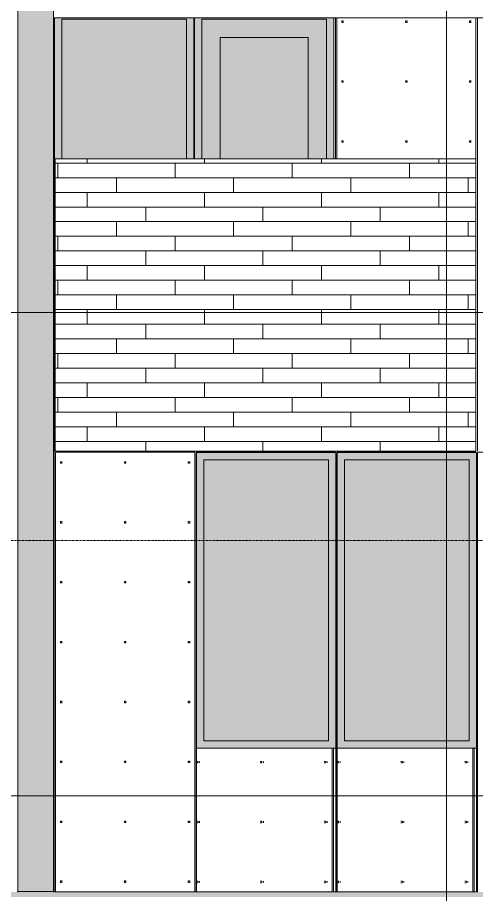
# Model space of a CAD drawing. Header units: inches. Extents: x 1750 to 7619, y -360 to 620.
# Drawn here: x 6106.3 to 6231.6, y 109.1 to 348.5 of the extents above; entities that cross this region are included whole.
import ezdxf

# ---------------------------------------------------------------- set-up
doc = ezdxf.new("R2010")
doc.units = ezdxf.units.IN
doc.header["$MEASUREMENT"] = 0
doc.linetypes.add('Aligning Line 1_8_', pattern=[0.25, 0.125, -0.125])
doc.linetypes.add('Grid Line 1_2_', pattern=[0.875, 0.5, -0.125, 0.125, -0.125])
for name, color, linetype, lineweight in [('0-4', 10, 'Continuous', 5), ('A-CLNG', 13, 'Continuous', 13), ('A-CLNG-1', 13, 'Continuous', 5), ('A-FLOR-LEVL-1', 51, 'Grid Line 1_2_', 9), ('A-GENM', 5, 'Continuous', 9), ('A-GLAZ', 151, 'Continuous', 13), ('A-GLAZ-1', 251, 'Continuous', 9), ('A-WALL', 113, 'Continuous', 13), ('A-WALL-PATT-1', 251, 'Continuous', 9), ('G-ANNO-SYMB', 111, 'Aligning Line 1_8_', 9), ('G-ANNO-SYMB-3', 111, 'Continuous', 9)]:
    doc.layers.add(name, color=color, linetype=linetype, lineweight=lineweight)
pattern_1 = [(0, (6229.3337, 268.8), (0, 4), []), (90, (6229.334, 268.8), (-8, 8), [4, -28]), (90, (6245.334, 272.8), (-8, 8), [4, -28])]

# ---------------------------------------------------------------- blocks, each defined once
blk = doc.blocks.new('CTR - 2nd Phase_rvt-2-BUILDING ELEVATION - NORTH')
at = {"layer": 'A-FLOR-LEVL-1'}
for p, q in [((-12558.48, 268), (-9609.49, 268)), ((-12558.48, 136), (-9609.49, 136))]:
    blk.add_line(p, q, dxfattribs=at)
blk = doc.blocks.new('CTR - 1st Phase - Common Walls_rvt-2-BUILDING ELEVATION - NORTH')
at = {"layer": 'A-FLOR-LEVL-1'}
for p, q in [((-12558.48, 268), (-9609.49, 268)), ((-12558.48, 136), (-9609.49, 136))]:
    blk.add_line(p, q, dxfattribs=at)
blk = doc.blocks.new('CTR - 1st Phase -Stairs _ Elevators_rvt-2-BUILDING ELEVATION - NORTH')
at = {"layer": 'A-FLOR-LEVL-1'}
for p, q in [((-12558.48, 268), (-9609.49, 268)), ((-12558.48, 136), (-9609.49, 136))]:
    blk.add_line(p, q, dxfattribs=at)
blk = doc.blocks.new('Basic Wall _ EXT - FIBER CEMENT - LARGE - ___-2162461-BUILDING ELEVATION - NORTH')
at = {"layer": 'A-WALL'}
for p, q in [((-11087.98, 348.53), (-11087.98, 348.55)), ((-11087.98, 348.51), (-11087.98, 348.53)), ((-11087.98, 348.51), (-10790.78, 348.51))]:
    blk.add_line(p, q, dxfattribs=at)
blk = doc.blocks.new('_THE_ WINDOW _ DOOR - Window - 2nd Floor-2113388-BUILDING ELEVATION - NORTH')
at = {"layer": 'A-GLAZ'}
h = blk.add_hatch(color=256, dxfattribs=at)
h.paths.add_polyline_path([(-11780.99, 149), (-11778.99, 149), (-11778.99, 229.75), (-11817.01, 229.75), (-11817.01, 149), (-11785.18, 149)], flags=0)
h.paths.add_polyline_path([(-11815.01, 151), (-11815.01, 227.75), (-11780.99, 227.75), (-11780.99, 151), (-11785.18, 151)], flags=0)
blk.add_hatch(color=256, dxfattribs=at).paths.add_polyline_path([(-11785.18, 151), (-11780.99, 151), (-11780.99, 227.75), (-11815.01, 227.75), (-11815.01, 151)], flags=0)
at = {"layer": 'A-GLAZ-1'}
h = blk.add_hatch(dxfattribs=at)
h.set_pattern_fill('FP_62', color=256, style=0, pattern_type=2)
h.set_pattern_definition([(0, (-11777.25, 167.18), (-38.4, 120.38), [0.392, -38.007]), (0, (-11777.25, 167.57), (-38.4, 120.38), [0.392, -38.007]), (0, (-11777.25, 183.54), (-38.4, 120.38), [0.392, -38.007]), (0, (-11777.25, 183.93), (-38.4, 120.38), [0.392, -38.007]), (0, (-11777.25, 199.89), (-38.4, 120.38), [0.392, -38.007]), (0, (-11777.25, 200.29), (-38.4, 120.38), [0.392, -38.007]), (0, (-11777.25, 216.25), (-38.4, 120.38), [0.392, -38.007]), (0, (-11777.25, 216.64), (-38.4, 120.38), [0.392, -38.007]), (0, (-11777.25, 232.61), (-38.4, 120.38), [0.392, -38.007]), (0, (-11777.25, 233), (-38.4, 120.38), [0.392, -38.007]), (0, (-11777.25, 248.96), (-38.4, 120.38), [0.392, -38.007]), (0, (-11777.25, 249.36), (-38.4, 120.375), [0.392, -38.007]), (0, (-11777.25, 265.32), (-38.4, 120.375), [0.392, -38.007]), (0, (-11777.25, 265.71), (-38.4, 120.375), [0.392, -38.007]), (0, (-11777.25, 281.68), (-38.4, 120.375), [0.392, -38.007]), (0, (-11777.25, 282.07), (-38.4, 120.375), [0.392, -38.007]), (0, (-11759.8, 167.18), (-38.4, 120.38), [0.392, -38.007]), (0, (-11759.8, 167.57), (-38.4, 120.38), [0.392, -38.007]), (0, (-11759.8, 183.54), (-38.4, 120.38), [0.392, -38.007]), (0, (-11759.8, 183.93), (-38.4, 120.38), [0.392, -38.007]), (0, (-11759.8, 199.89), (-38.4, 120.38), [0.392, -38.007]), (0, (-11759.8, 200.29), (-38.4, 120.38), [0.392, -38.007]), (0, (-11759.8, 216.25), (-38.4, 120.38), [0.392, -38.007]), (0, (-11759.8, 216.64), (-38.4, 120.38), [0.392, -38.007]), (0, (-11759.8, 232.61), (-38.4, 120.38), [0.392, -38.007]), (0, (-11759.8, 233), (-38.4, 120.38), [0.392, -38.007]), (0, (-11759.8, 248.96), (-38.4, 120.375), [0.392, -38.007]), (0, (-11759.8, 249.36), (-38.4, 120.375), [0.392, -38.007]), (0, (-11759.8, 265.32), (-38.4, 120.375), [0.392, -38.007]), (0, (-11759.8, 265.71), (-38.4, 120.375), [0.392, -38.007]), (0, (-11759.8, 281.68), (-38.4, 120.375), [0.392, -38.007]), (0, (-11759.8, 282.07), (-38.4, 120.375), [0.392, -38.007]), (0, (-11742.35, 167.18), (-38.4, 120.38), [0.392, -38.007]), (0, (-11742.35, 167.57), (-38.4, 120.38), [0.392, -38.007]), (0, (-11742.35, 183.54), (-38.4, 120.38), [0.392, -38.007]), (0, (-11742.35, 183.93), (-38.4, 120.38), [0.392, -38.007]), (0, (-11742.35, 199.89), (-38.4, 120.38), [0.392, -38.007]), (0, (-11742.35, 200.29), (-38.4, 120.38), [0.392, -38.007]), (0, (-11742.35, 216.25), (-38.4, 120.38), [0.392, -38.007]), (0, (-11742.35, 216.64), (-38.4, 120.38), [0.392, -38.007]), (0, (-11742.35, 232.61), (-38.4, 120.38), [0.392, -38.007]), (0, (-11742.35, 233), (-38.4, 120.38), [0.392, -38.007]), (0, (-11742.35, 248.96), (-38.4, 120.375), [0.392, -38.007]), (0, (-11742.35, 249.36), (-38.4, 120.375), [0.392, -38.007]), (0, (-11742.35, 265.32), (-38.4, 120.375), [0.392, -38.007]), (0, (-11742.35, 265.71), (-38.4, 120.375), [0.392, -38.007]), (0, (-11742.35, 281.68), (-38.4, 120.375), [0.392, -38.007]), (0, (-11742.35, 282.07), (-38.4, 120.375), [0.392, -38.007]), (90, (-11778.99, 164.625), (-38.4, 2e-15), [120, -0.375]), (90, (-11778.614, 164.625), (-38.4, 2e-15), [120, -0.375]), (90, (-11777.248, 167.18), (-38.4, 2e-15), [0.392, -119.982]), (90, (-11777.248, 183.536), (-38.4, 2e-15), [0.392, -119.982]), (90, (-11777.248, 199.893), (-38.4, 2e-15), [0.392, -119.982]), (90, (-11777.248, 216.25), (-38.4, 2e-15), [0.392, -119.982]), (90, (-11777.248, 232.607), (-38.4, 2e-15), [0.392, -119.982]), (90, (-11777.248, 248.964), (-38.4, 2e-15), [0.392, -119.982]), (90, (-11777.248, 265.322), (-38.4, 2e-15), [0.392, -119.982]), (90, (-11777.248, 281.68), (-38.4, 2e-15), [0.392, -119.982]), (90, (-11776.856, 167.18), (-38.4, 2e-15), [0.392, -119.982]), (90, (-11776.856, 183.536), (-38.4, 2e-15), [0.392, -119.982]), (90, (-11776.856, 199.893), (-38.4, 2e-15), [0.392, -119.982]), (90, (-11776.856, 216.25), (-38.4, 2e-15), [0.392, -119.982]), (90, (-11776.856, 232.607), (-38.4, 2e-15), [0.392, -119.982]), (90, (-11776.856, 248.964), (-38.4, 2e-15), [0.392, -119.982]), (90, (-11776.856, 265.322), (-38.4, 2e-15), [0.392, -119.982]), (90, (-11776.856, 281.68), (-38.4, 2e-15), [0.392, -119.982]), (90, (-11759.798, 167.18), (-38.4, 2e-15), [0.392, -119.982]), (90, (-11759.798, 183.536), (-38.4, 2e-15), [0.392, -119.982]), (90, (-11759.798, 199.893), (-38.4, 2e-15), [0.392, -119.982]), (90, (-11759.798, 216.25), (-38.4, 2e-15), [0.392, -119.982]), (90, (-11759.798, 232.607), (-38.4, 2e-15), [0.392, -119.982]), (90, (-11759.798, 248.964), (-38.4, 2e-15), [0.392, -119.982]), (90, (-11759.798, 265.322), (-38.4, 2e-15), [0.392, -119.982]), (90, (-11759.798, 281.68), (-38.4, 2e-15), [0.392, -119.982]), (90, (-11759.406, 167.18), (-38.4, 2e-15), [0.392, -119.982]), (90, (-11759.406, 183.536), (-38.4, 2e-15), [0.392, -119.982]), (90, (-11759.406, 199.893), (-38.4, 2e-15), [0.392, -119.982]), (90, (-11759.406, 216.25), (-38.4, 2e-15), [0.392, -119.982]), (90, (-11759.406, 232.607), (-38.4, 2e-15), [0.392, -119.982]), (90, (-11759.406, 248.964), (-38.4, 2e-15), [0.392, -119.982]), (90, (-11759.406, 265.322), (-38.4, 2e-15), [0.392, -119.982]), (90, (-11759.406, 281.68), (-38.4, 2e-15), [0.392, -119.982]), (90, (-11742.348, 167.18), (-38.4, 2e-15), [0.392, -119.982]), (90, (-11742.348, 183.536), (-38.4, 2e-15), [0.392, -119.982]), (90, (-11742.348, 199.893), (-38.4, 2e-15), [0.392, -119.982]), (90, (-11742.348, 216.25), (-38.4, 2e-15), [0.392, -119.982]), (90, (-11742.348, 232.607), (-38.4, 2e-15), [0.392, -119.982]), (90, (-11742.348, 248.964), (-38.4, 2e-15), [0.392, -119.982]), (90, (-11742.348, 265.322), (-38.4, 2e-15), [0.392, -119.982]), (90, (-11742.348, 281.68), (-38.4, 2e-15), [0.392, -119.982]), (90, (-11741.956, 167.18), (-38.4, 2e-15), [0.392, -119.982]), (90, (-11741.956, 183.536), (-38.4, 2e-15), [0.392, -119.982]), (90, (-11741.956, 199.893), (-38.4, 2e-15), [0.392, -119.982]), (90, (-11741.956, 216.25), (-38.4, 2e-15), [0.392, -119.982]), (90, (-11741.956, 232.607), (-38.4, 2e-15), [0.392, -119.982]), (90, (-11741.956, 248.964), (-38.4, 2e-15), [0.392, -119.982]), (90, (-11741.956, 265.322), (-38.4, 2e-15), [0.392, -119.982]), (90, (-11741.956, 281.68), (-38.4, 2e-15), [0.392, -119.982]), (180, (-11740.59, 164.25), (-38.4, 120.38), [38.025, -0.375]), (180, (-11740.59, 164.62), (-38.4, 120.38), [38.025, -0.375])])
h.paths.add_polyline_path([(-11778.99, 109.75), (-11778.99, 149), (-11817.01, 149), (-11817.01, 109.75)], flags=0)
at = {"layer": 'A-GLAZ'}
for p, q in [((-11778.99, 229.75), (-11817.01, 229.75)), ((-11817.01, 229.75), (-11817.01, 149)), ((-11815.01, 151), (-11815.01, 227.75)), ((-11815.01, 227.75), (-11780.99, 227.75)), ((-11780.99, 227.75), (-11780.99, 151)), ((-11778.99, 149), (-11778.99, 229.75)), ((-11780.99, 151), (-11815.01, 151)), ((-11817.01, 149), (-11778.99, 149)), ((-11817.01, 149), (-11817.01, 109.75)), ((-11778.99, 109.75), (-11778.99, 149)), ((-11817.01, 109.75), (-11778.99, 109.75))]:
    blk.add_line(p, q, dxfattribs=at)
blk = doc.blocks.new('_THE_ WINDOW _ DOOR - Window - 3rd Floor-V46-BUILDING ELEVATION - NORTH')
at = {"layer": 'A-GLAZ'}
for points in [[(-11087.79, 269.37), (-11087.6, 269.39), (-11087.6, 310), (-11085.79, 310), (-11085.79, 348.12), (-11051.76, 348.12), (-11051.76, 310), (-11049.76, 310), (-11049.76, 348.51), (-11087.79, 348.51), (-11087.79, 343.64)], [(-11083.98, 310), (-11051.76, 310), (-11051.76, 348.12), (-11085.79, 348.12), (-11085.79, 310)]]:
    blk.add_hatch(color=256, dxfattribs=at).paths.add_polyline_path(points, flags=0)
at = {"layer": 'A-GLAZ-1'}
h = blk.add_hatch(dxfattribs=at)
h.set_pattern_fill('FP_89', color=256, style=0, pattern_type=2)
h.set_pattern_definition([(180, (-11089.53, 287.55), (38.4, 120.38), [0.392, -38.007]), (180, (-11089.53, 287.95), (38.4, 120.38), [0.392, -38.007]), (180, (-11089.53, 303.91), (38.4, 120.38), [0.392, -38.007]), (180, (-11089.53, 304.3), (38.4, 120.38), [0.392, -38.007]), (180, (-11089.53, 320.27), (38.4, 120.38), [0.392, -38.007]), (180, (-11089.53, 320.66), (38.4, 120.38), [0.392, -38.007]), (180, (-11089.53, 336.62), (38.4, 120.38), [0.392, -38.007]), (180, (-11089.53, 337.02), (38.4, 120.38), [0.392, -38.007]), (180, (-11089.53, 352.98), (38.4, 120.38), [0.392, -38.007]), (180, (-11089.53, 353.38), (38.4, 120.38), [0.392, -38.007]), (180, (-11089.53, 369.34), (38.4, 120.38), [0.392, -38.007]), (180, (-11089.53, 369.73), (38.4, 120.38), [0.392, -38.007]), (180, (-11089.53, 385.7), (38.4, 120.375), [0.392, -38.007]), (180, (-11089.53, 386.09), (38.4, 120.375), [0.392, -38.007]), (180, (-11089.53, 402.05), (38.4, 120.375), [0.392, -38.007]), (180, (-11089.53, 402.45), (38.4, 120.375), [0.392, -38.007]), (180, (-11106.98, 287.55), (38.4, 120.38), [0.392, -38.007]), (180, (-11106.98, 287.95), (38.4, 120.38), [0.392, -38.007]), (180, (-11106.98, 303.91), (38.4, 120.38), [0.392, -38.007]), (180, (-11106.98, 304.3), (38.4, 120.38), [0.392, -38.007]), (180, (-11106.98, 320.27), (38.4, 120.38), [0.392, -38.007]), (180, (-11106.98, 320.66), (38.4, 120.38), [0.392, -38.007]), (180, (-11106.98, 336.62), (38.4, 120.38), [0.392, -38.007]), (180, (-11106.98, 337.02), (38.4, 120.38), [0.392, -38.007]), (180, (-11106.98, 352.98), (38.4, 120.38), [0.392, -38.007]), (180, (-11106.98, 353.38), (38.4, 120.38), [0.392, -38.007]), (180, (-11106.98, 369.34), (38.4, 120.38), [0.392, -38.007]), (180, (-11106.98, 369.73), (38.4, 120.38), [0.392, -38.007]), (180, (-11106.98, 385.7), (38.4, 120.375), [0.392, -38.007]), (180, (-11106.98, 386.09), (38.4, 120.375), [0.392, -38.007]), (180, (-11106.98, 402.05), (38.4, 120.375), [0.392, -38.007]), (180, (-11106.98, 402.45), (38.4, 120.375), [0.392, -38.007]), (180, (-11124.43, 287.55), (38.4, 120.38), [0.392, -38.007]), (180, (-11124.43, 287.95), (38.4, 120.38), [0.392, -38.007]), (180, (-11124.43, 303.91), (38.4, 120.38), [0.392, -38.007]), (180, (-11124.43, 304.3), (38.4, 120.38), [0.392, -38.007]), (180, (-11124.43, 320.27), (38.4, 120.38), [0.392, -38.007]), (180, (-11124.43, 320.66), (38.4, 120.38), [0.392, -38.007]), (180, (-11124.43, 336.62), (38.4, 120.38), [0.392, -38.007]), (180, (-11124.43, 337.02), (38.4, 120.38), [0.392, -38.007]), (180, (-11124.43, 352.98), (38.4, 120.38), [0.392, -38.007]), (180, (-11124.43, 353.38), (38.4, 120.38), [0.392, -38.007]), (180, (-11124.43, 369.34), (38.4, 120.38), [0.392, -38.007]), (180, (-11124.43, 369.73), (38.4, 120.38), [0.392, -38.007]), (180, (-11124.43, 385.7), (38.4, 120.375), [0.392, -38.007]), (180, (-11124.43, 386.09), (38.4, 120.375), [0.392, -38.007]), (180, (-11124.43, 402.05), (38.4, 120.375), [0.392, -38.007]), (180, (-11124.43, 402.45), (38.4, 120.375), [0.392, -38.007]), (90, (-11087.79, 285), (38.4, -2e-15), [120, -0.375]), (90, (-11088.164, 285), (38.4, -2e-15), [120, -0.375]), (90, (-11089.53, 287.554), (38.4, -2e-15), [0.392, -119.982]), (90, (-11089.53, 303.91), (38.4, -2e-15), [0.392, -119.982]), (90, (-11089.53, 320.268), (38.4, -2e-15), [0.392, -119.982]), (90, (-11089.53, 336.625), (38.4, -2e-15), [0.392, -119.982]), (90, (-11089.53, 352.982), (38.4, -2e-15), [0.392, -119.982]), (90, (-11089.53, 369.34), (38.4, -2e-15), [0.392, -119.982]), (90, (-11089.53, 385.697), (38.4, -2e-15), [0.392, -119.982]), (90, (-11089.53, 402.054), (38.4, -2e-15), [0.392, -119.982]), (90, (-11089.923, 287.554), (38.4, -2e-15), [0.392, -119.982]), (90, (-11089.923, 303.91), (38.4, -2e-15), [0.392, -119.982]), (90, (-11089.923, 320.268), (38.4, -2e-15), [0.392, -119.982]), (90, (-11089.923, 336.625), (38.4, -2e-15), [0.392, -119.982]), (90, (-11089.923, 352.982), (38.4, -2e-15), [0.392, -119.982]), (90, (-11089.923, 369.34), (38.4, -2e-15), [0.392, -119.982]), (90, (-11089.923, 385.697), (38.4, -2e-15), [0.392, -119.982]), (90, (-11089.923, 402.054), (38.4, -2e-15), [0.392, -119.982]), (90, (-11106.98, 287.554), (38.4, -2e-15), [0.392, -119.982]), (90, (-11106.98, 303.91), (38.4, -2e-15), [0.392, -119.982]), (90, (-11106.98, 320.268), (38.4, -2e-15), [0.392, -119.982]), (90, (-11106.98, 336.625), (38.4, -2e-15), [0.392, -119.982]), (90, (-11106.98, 352.982), (38.4, -2e-15), [0.392, -119.982]), (90, (-11106.98, 369.34), (38.4, -2e-15), [0.392, -119.982]), (90, (-11106.98, 385.697), (38.4, -2e-15), [0.392, -119.982]), (90, (-11106.98, 402.054), (38.4, -2e-15), [0.392, -119.982]), (90, (-11107.373, 287.554), (38.4, -2e-15), [0.392, -119.982]), (90, (-11107.373, 303.91), (38.4, -2e-15), [0.392, -119.982]), (90, (-11107.373, 320.268), (38.4, -2e-15), [0.392, -119.982]), (90, (-11107.373, 336.625), (38.4, -2e-15), [0.392, -119.982]), (90, (-11107.373, 352.982), (38.4, -2e-15), [0.392, -119.982]), (90, (-11107.373, 369.34), (38.4, -2e-15), [0.392, -119.982]), (90, (-11107.373, 385.697), (38.4, -2e-15), [0.392, -119.982]), (90, (-11107.373, 402.054), (38.4, -2e-15), [0.392, -119.982]), (90, (-11124.43, 287.554), (38.4, -2e-15), [0.392, -119.982]), (90, (-11124.43, 303.91), (38.4, -2e-15), [0.392, -119.982]), (90, (-11124.43, 320.268), (38.4, -2e-15), [0.392, -119.982]), (90, (-11124.43, 336.625), (38.4, -2e-15), [0.392, -119.982]), (90, (-11124.43, 352.982), (38.4, -2e-15), [0.392, -119.982]), (90, (-11124.43, 369.34), (38.4, -2e-15), [0.392, -119.982]), (90, (-11124.43, 385.697), (38.4, -2e-15), [0.392, -119.982]), (90, (-11124.43, 402.054), (38.4, -2e-15), [0.392, -119.982]), (90, (-11124.823, 287.554), (38.4, -2e-15), [0.392, -119.982]), (90, (-11124.823, 303.91), (38.4, -2e-15), [0.392, -119.982]), (90, (-11124.823, 320.268), (38.4, -2e-15), [0.392, -119.982]), (90, (-11124.823, 336.625), (38.4, -2e-15), [0.392, -119.982]), (90, (-11124.823, 352.982), (38.4, -2e-15), [0.392, -119.982]), (90, (-11124.823, 369.34), (38.4, -2e-15), [0.392, -119.982]), (90, (-11124.823, 385.697), (38.4, -2e-15), [0.392, -119.982]), (90, (-11124.823, 402.054), (38.4, -2e-15), [0.392, -119.982]), (0, (-11126.19, 284.62), (38.4, 120.38), [38.025, -0.375]), (0, (-11126.19, 285), (38.4, 120.38), [38.025, -0.375])])
h.paths.add_polyline_path([(-11087.6, 230.12), (-11087.6, 269.37), (-11087.79, 269.37), (-11087.79, 230.12)], flags=0)
at = {"layer": 'A-GLAZ'}
for p, q in [((-11087.79, 348.52), (-11087.79, 269.37)), ((-11085.79, 348.12), (-11051.76, 348.12)), ((-11085.79, 310), (-11085.79, 348.12)), ((-11051.76, 348.12), (-11051.76, 310)), ((-11049.76, 310), (-11049.76, 348.52)), ((-11087.79, 269.37), (-11087.6, 269.37)), ((-11087.79, 269.37), (-11087.79, 230.12)), ((-11087.79, 230.12), (-11087.6, 230.12))]:
    blk.add_line(p, q, dxfattribs=at)
blk = doc.blocks.new('_THE_ WINDOW _ DOOR - Door - 3rd floors-V50-BUILDING ELEVATION - NORTH')
at = {"layer": 'A-GLAZ'}
for points in [[(-11047.58, 310), (-11047.58, 348.12), (-11013.55, 348.12), (-11013.55, 310), (-11011.55, 310), (-11011.55, 348.51), (-11049.58, 348.51), (-11049.58, 310), (-11048.53, 310)], [(-11013.55, 310), (-11013.55, 348.12), (-11047.58, 348.12), (-11047.58, 310), (-11042.58, 310), (-11042.58, 343.12), (-11018.55, 343.12), (-11018.55, 310), (-11016.16, 310)], [(-11018.55, 310), (-11018.55, 343.12), (-11042.58, 343.12), (-11042.58, 310)]]:
    blk.add_hatch(color=256, dxfattribs=at).paths.add_polyline_path(points, flags=0)
for p, q in [((-11049.58, 348.52), (-11049.58, 310)), ((-11047.58, 310), (-11047.58, 348.12)), ((-11047.58, 348.12), (-11013.55, 348.12)), ((-11013.55, 348.12), (-11013.55, 310)), ((-11011.55, 310), (-11011.55, 348.52)), ((-11042.58, 310), (-11042.58, 343.12)), ((-11042.58, 343.12), (-11018.55, 343.12)), ((-11018.55, 343.12), (-11018.55, 310))]:
    blk.add_line(p, q, dxfattribs=at)
blk = doc.blocks.new('Family1 - SCUPPER-2154893-BUILDING ELEVATION - NORTH')
at = {"layer": 'A-GENM'}
for points in [[(-11673.98, 109.75), (-11673.85, 109.75), (-11673.85, 395.5), (-11673.98, 395.5), (-11673.98, 109.87)], [(-11673.85, 109.87), (-11664.1, 109.88), (-11664.1, 395.5), (-11673.85, 395.5), (-11673.85, 110)], [(-11664.1, 109.75), (-11663.98, 109.75), (-11663.98, 395.5), (-11664.1, 395.5), (-11664.1, 109.76)]]:
    blk.add_hatch(color=256, dxfattribs=at).paths.add_polyline_path(points, flags=0)
for p, q in [((-11673.85, 109.75), (-11673.85, 395.5)), ((-11664.1, 109.75), (-11664.1, 395.5)), ((-11663.98, 109.75), (-11663.98, 348.52)), ((-11673.85, 109.75), (-11673.98, 109.75)), ((-11663.98, 109.75), (-11664.1, 109.75))]:
    blk.add_line(p, q, dxfattribs=at)

msp = doc.modelspace()

# ---------------------------------------------------------------- hatches: boundary and pattern name
at = {"layer": 'A-CLNG-1'}
msp.add_hatch(color=256, dxfattribs=at).paths.add_polyline_path([(6577.4338, 108.375), (7223.7963, 108.375), (7223.7963, 109.75), (6856.1088, 109.75), (6856.1088, 109.875), (6846.3588, 109.8738), (6846.3588, 109.75), (6423.3338, 109.7917), (6423.3338, 109.875), (6413.5838, 109.8519), (6413.5838, 109.75), (6116.1338, 109.75), (6116.1338, 109.875), (6106.3838, 109.832), (6106.3838, 109.75), (5771.5963, 109.75), (5771.5963, 108.375), (6577.0588, 108.375)], flags=0)
at = {"layer": 'A-WALL-PATT-1'}
h = msp.add_hatch(dxfattribs=at)
h.set_pattern_fill('FP_46', color=256, style=0, pattern_type=2)
h.set_pattern_definition([(0, (7193.2, 112.3), (-38.4, 120.375), [0.392, -38.007]), (0, (7193.2, 112.7), (-38.4, 120.375), [0.392, -38.007]), (0, (7193.2, 128.66), (-38.4, 120.375), [0.392, -38.007]), (0, (7193.2, 129.05), (-38.4, 120.375), [0.392, -38.007]), (0, (7193.2, 145.02), (-38.4, 120.375), [0.392, -38.007]), (0, (7193.2, 145.41), (-38.4, 120.375), [0.392, -38.007]), (0, (7193.2, 161.38), (-38.4, 120.375), [0.392, -38.007]), (0, (7193.2, 161.77), (-38.4, 120.375), [0.392, -38.007]), (0, (7193.2, 177.73), (-38.4, 120.375), [0.392, -38.007]), (0, (7193.2, 178.12), (-38.4, 120.375), [0.392, -38.007]), (0, (7193.2, 194.09), (-38.4, 120.375), [0.392, -38.007]), (0, (7193.2, 194.48), (-38.4, 120.375), [0.392, -38.007]), (0, (7193.2, 210.45), (-38.4, 120.375), [0.392, -38.007]), (0, (7193.2, 210.84), (-38.4, 120.375), [0.392, -38.007]), (0, (7193.2, 226.8), (-38.4, 120.375), [0.392, -38.007]), (0, (7193.2, 227.2), (-38.4, 120.375), [0.392, -38.007]), (0, (7210.65, 112.3), (-38.4, 120.375), [0.392, -38.007]), (0, (7210.65, 112.7), (-38.4, 120.375), [0.392, -38.007]), (0, (7210.65, 128.66), (-38.4, 120.375), [0.392, -38.007]), (0, (7210.65, 129.05), (-38.4, 120.375), [0.392, -38.007]), (0, (7210.65, 145.02), (-38.4, 120.375), [0.392, -38.007]), (0, (7210.65, 145.41), (-38.4, 120.375), [0.392, -38.007]), (0, (7210.65, 161.38), (-38.4, 120.375), [0.392, -38.007]), (0, (7210.65, 161.77), (-38.4, 120.375), [0.392, -38.007]), (0, (7210.65, 177.73), (-38.4, 120.375), [0.392, -38.007]), (0, (7210.65, 178.12), (-38.4, 120.375), [0.392, -38.007]), (0, (7210.65, 194.09), (-38.4, 120.375), [0.392, -38.007]), (0, (7210.65, 194.48), (-38.4, 120.375), [0.392, -38.007]), (0, (7210.65, 210.45), (-38.4, 120.375), [0.392, -38.007]), (0, (7210.65, 210.84), (-38.4, 120.375), [0.392, -38.007]), (0, (7210.65, 226.8), (-38.4, 120.375), [0.392, -38.007]), (0, (7210.65, 227.2), (-38.4, 120.375), [0.392, -38.007]), (0, (7228.1, 112.3), (-38.4, 120.375), [0.392, -38.007]), (0, (7228.1, 112.7), (-38.4, 120.375), [0.392, -38.007]), (0, (7228.1, 128.66), (-38.4, 120.375), [0.392, -38.007]), (0, (7228.1, 129.05), (-38.4, 120.375), [0.392, -38.007]), (0, (7228.1, 145.02), (-38.4, 120.375), [0.392, -38.007]), (0, (7228.1, 145.41), (-38.4, 120.375), [0.392, -38.007]), (0, (7228.1, 161.38), (-38.4, 120.375), [0.392, -38.007]), (0, (7228.1, 161.77), (-38.4, 120.375), [0.392, -38.007]), (0, (7228.1, 177.73), (-38.4, 120.375), [0.392, -38.007]), (0, (7228.1, 178.12), (-38.4, 120.375), [0.392, -38.007]), (0, (7228.1, 194.09), (-38.4, 120.375), [0.392, -38.007]), (0, (7228.1, 194.48), (-38.4, 120.375), [0.392, -38.007]), (0, (7228.1, 210.45), (-38.4, 120.375), [0.392, -38.007]), (0, (7228.1, 210.84), (-38.4, 120.375), [0.392, -38.007]), (0, (7228.1, 226.8), (-38.4, 120.375), [0.392, -38.007]), (0, (7228.1, 227.2), (-38.4, 120.375), [0.392, -38.007]), (90, (7191.46, 109.75), (-38.4, 2e-15), [120, -0.375]), (90, (7191.834, 109.75), (-38.4, 2e-15), [120, -0.375]), (90, (7193.2, 112.304), (-38.4, 2e-15), [0.392, -119.982]), (90, (7193.2, 128.66), (-38.4, 2e-15), [0.392, -119.982]), (90, (7193.2, 145.018), (-38.4, 2e-15), [0.392, -119.982]), (90, (7193.2, 161.375), (-38.4, 2e-15), [0.392, -119.982]), (90, (7193.2, 177.732), (-38.4, 2e-15), [0.392, -119.982]), (90, (7193.2, 194.09), (-38.4, 2e-15), [0.392, -119.982]), (90, (7193.2, 210.447), (-38.4, 2e-15), [0.392, -119.982]), (90, (7193.2, 226.804), (-38.4, 2e-15), [0.392, -119.982]), (90, (7193.593, 112.304), (-38.4, 2e-15), [0.392, -119.982]), (90, (7193.593, 128.66), (-38.4, 2e-15), [0.392, -119.982]), (90, (7193.593, 145.018), (-38.4, 2e-15), [0.392, -119.982]), (90, (7193.593, 161.375), (-38.4, 2e-15), [0.392, -119.982]), (90, (7193.593, 177.732), (-38.4, 2e-15), [0.392, -119.982]), (90, (7193.593, 194.09), (-38.4, 2e-15), [0.392, -119.982]), (90, (7193.593, 210.447), (-38.4, 2e-15), [0.392, -119.982]), (90, (7193.593, 226.804), (-38.4, 2e-15), [0.392, -119.982]), (90, (7210.65, 112.304), (-38.4, 2e-15), [0.392, -119.982]), (90, (7210.65, 128.66), (-38.4, 2e-15), [0.392, -119.982]), (90, (7210.65, 145.018), (-38.4, 2e-15), [0.392, -119.982]), (90, (7210.65, 161.375), (-38.4, 2e-15), [0.392, -119.982]), (90, (7210.65, 177.732), (-38.4, 2e-15), [0.392, -119.982]), (90, (7210.65, 194.09), (-38.4, 2e-15), [0.392, -119.982]), (90, (7210.65, 210.447), (-38.4, 2e-15), [0.392, -119.982]), (90, (7210.65, 226.804), (-38.4, 2e-15), [0.392, -119.982]), (90, (7211.043, 112.304), (-38.4, 2e-15), [0.392, -119.982]), (90, (7211.043, 128.66), (-38.4, 2e-15), [0.392, -119.982]), (90, (7211.043, 145.018), (-38.4, 2e-15), [0.392, -119.982]), (90, (7211.043, 161.375), (-38.4, 2e-15), [0.392, -119.982]), (90, (7211.043, 177.732), (-38.4, 2e-15), [0.392, -119.982]), (90, (7211.043, 194.09), (-38.4, 2e-15), [0.392, -119.982]), (90, (7211.043, 210.447), (-38.4, 2e-15), [0.392, -119.982]), (90, (7211.043, 226.804), (-38.4, 2e-15), [0.392, -119.982]), (90, (7228.1, 112.304), (-38.4, 2e-15), [0.392, -119.982]), (90, (7228.1, 128.66), (-38.4, 2e-15), [0.392, -119.982]), (90, (7228.1, 145.018), (-38.4, 2e-15), [0.392, -119.982]), (90, (7228.1, 161.375), (-38.4, 2e-15), [0.392, -119.982]), (90, (7228.1, 177.732), (-38.4, 2e-15), [0.392, -119.982]), (90, (7228.1, 194.09), (-38.4, 2e-15), [0.392, -119.982]), (90, (7228.1, 210.447), (-38.4, 2e-15), [0.392, -119.982]), (90, (7228.1, 226.804), (-38.4, 2e-15), [0.392, -119.982]), (90, (7228.493, 112.304), (-38.4, 2e-15), [0.392, -119.982]), (90, (7228.493, 128.66), (-38.4, 2e-15), [0.392, -119.982]), (90, (7228.493, 145.018), (-38.4, 2e-15), [0.392, -119.982]), (90, (7228.493, 161.375), (-38.4, 2e-15), [0.392, -119.982]), (90, (7228.493, 177.732), (-38.4, 2e-15), [0.392, -119.982]), (90, (7228.493, 194.09), (-38.4, 2e-15), [0.392, -119.982]), (90, (7228.493, 210.447), (-38.4, 2e-15), [0.392, -119.982]), (90, (7228.493, 226.804), (-38.4, 2e-15), [0.392, -119.982]), (180, (7229.86, 109.38), (-38.4, 120.375), [38.025, -0.375]), (180, (7229.86, 109.75), (-38.4, 120.375), [38.025, -0.375])])
h.paths.add_polyline_path([(6193.6213, 109.75), (6193.6213, 109.875), (6193.6213, 229.75), (6231.6463, 229.75), (6231.6463, 109.75), (6232.0213, 109.7606), (6232.0213, 229.75), (6270.0463, 229.75), (6270.0463, 109.75), (6270.4213, 109.7688), (6270.4253, 229.75), (6308.4463, 229.75), (6308.4463, 109.75), (6413.4588, 109.75), (6413.4588, 348.5081), (6346.4713, 348.5081), (6346.4713, 230.125), (6270.4213, 230.125), (6270.4213, 348.5081), (6270.0463, 348.5081), (6270.0446, 230.125), (6232.0213, 230.125), (6232.0213, 348.5081), (6192.6838, 348.5081), (6192.6838, 310), (6231.4588, 310), (6231.4588, 230.125), (6116.4463, 230.125), (6116.4463, 348.5081), (6116.2588, 348.5081), (6116.2588, 109.75), (6155.2213, 109.75), (6155.2213, 229.75), (6193.2463, 229.75), (6193.2463, 109.75), (6193.3088, 109.75)], flags=0)
h.paths.add_polyline_path([(6154.5657, 310), (6154.6588, 310), (6154.6551, 348.5081), (6154.4713, 348.5081), (6154.4713, 310)], flags=0)
h = msp.add_hatch(dxfattribs=at)
h.set_pattern_fill('FP_95', color=256, style=0, pattern_type=2)
h.set_pattern_definition(pattern_1)
h.paths.add_polyline_path([(6120.259, 230.125), (6120.8838, 230.125), (6120.8838, 310), (6116.6338, 310), (6116.6338, 230.125), (6117.3838, 230.125)], flags=0)
h = msp.add_hatch(dxfattribs=at)
h.set_pattern_fill('FP_95', color=256, style=0, pattern_type=2)
h.set_pattern_definition(pattern_1)
h.paths.add_polyline_path([(6227.2088, 230.125), (6227.2088, 310), (6120.8838, 310), (6120.8838, 230.125), (6206.3725, 230.125)], flags=0)
h = msp.add_hatch(dxfattribs=at)
h.set_pattern_fill('FP_95', color=256, style=0, pattern_type=2)
h.set_pattern_definition(pattern_1)
h.paths.add_polyline_path([(6231.4588, 230.125), (6231.4588, 310), (6227.2088, 310), (6227.2088, 230.125), (6230.7088, 230.125)], flags=0)

# ---------------------------------------------------------------- linework, layer by layer
at = {"layer": 'A-CLNG'}
msp.add_line((6106.3838, 109.875), (6116.1338, 109.875), dxfattribs=at)
at = {"layer": 'A-FLOR-LEVL-1'}
for p, q in [((4646.5044, 268), (7593.9954, 268)), ((4646.5044, 136), (7593.9954, 136))]:
    msp.add_line(p, q, dxfattribs=at)
at = {"layer": 'A-WALL'}
for p, q in [((6116.2588, 348.5165), (6116.2588, 109.75)), ((6231.4588, 310), (6116.6338, 310)), ((6116.6338, 230.125), (6116.6338, 310)), ((6231.4588, 310), (6231.4588, 230.125)), ((6116.4463, 230.125), (6116.4463, 269.375)), ((6116.4463, 230.125), (6231.4588, 230.125)), ((6155.2213, 109.75), (6155.2213, 149)), ((6193.2463, 149), (6193.2463, 109.75)), ((6193.6213, 109.75), (6193.6213, 149)), ((6116.2588, 109.75), (6155.2213, 109.75)), ((6193.2463, 109.75), (6193.6213, 109.75))]:
    msp.add_line(p, q, dxfattribs=at)
at = {"layer": 'G-ANNO-SYMB'}
msp.add_line((7498.075, 205.7608), (4742.443, 205.7608), dxfattribs=at)
at = {"layer": 'G-ANNO-SYMB-3'}
msp.add_line((6223.4974, 526.9531), (6223.4974, -206.4923), dxfattribs=at)

# ---------------------------------------------------------------- block references
at = {"layer": '0-4'}
for name in ['CTR - 2nd Phase_rvt-2-BUILDING ELEVATION - NORTH', 'CTR - 1st Phase - Common Walls_rvt-2-BUILDING ELEVATION - NORTH', 'CTR - 1st Phase -Stairs _ Elevators_rvt-2-BUILDING ELEVATION - NORTH']:
    msp.add_blockref(name, (17204.2357, 0), dxfattribs=at)
at = {"layer": 'A-GENM'}
msp.add_blockref('Family1 - SCUPPER-2154893-BUILDING ELEVATION - NORTH', (17780.2357, 0), dxfattribs=at)
at = {"layer": 'A-GLAZ'}
for name, p in [('_THE_ WINDOW _ DOOR - Window - 3rd Floor-V46-BUILDING ELEVATION - NORTH', (17204.2357, 0)), ('_THE_ WINDOW _ DOOR - Door - 3rd floors-V50-BUILDING ELEVATION - NORTH', (17204.2357, 0)), ('_THE_ WINDOW _ DOOR - Window - 2nd Floor-2113388-BUILDING ELEVATION - NORTH', (17972.2357, 0)), ('_THE_ WINDOW _ DOOR - Window - 2nd Floor-2113388-BUILDING ELEVATION - NORTH', (18010.6357, 0))]:
    msp.add_blockref(name, p, dxfattribs=at)
at = {"layer": 'A-WALL'}
msp.add_blockref('Basic Wall _ EXT - FIBER CEMENT - LARGE - ___-2162461-BUILDING ELEVATION - NORTH', (17204.2357, 0), dxfattribs=at)

doc.saveas('drawing.dxf')
